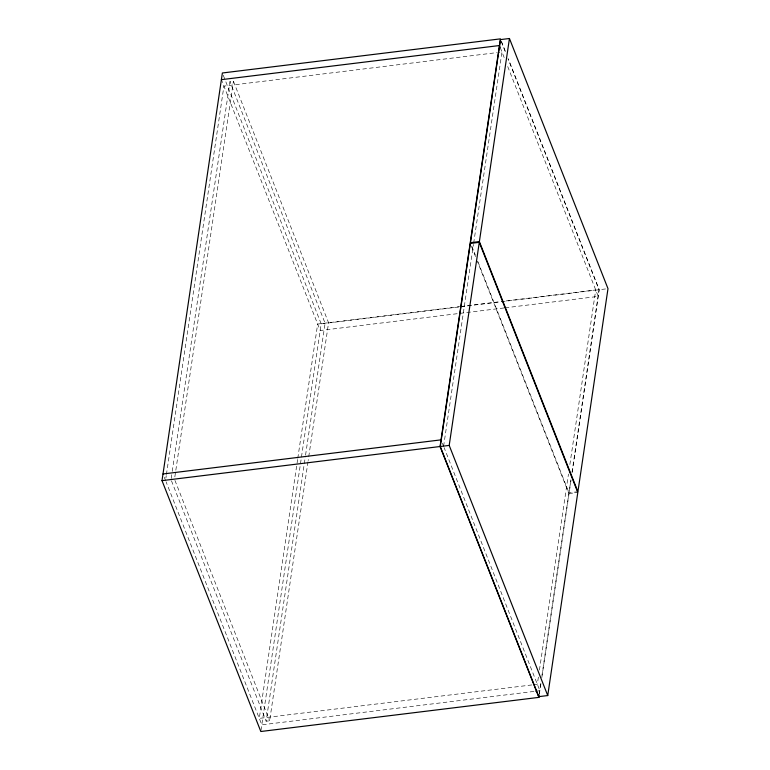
<?xml version="1.0" encoding="UTF-8"?>
<svg xmlns="http://www.w3.org/2000/svg" width="770" height="770" viewBox="0 0 770 770"><rect width="100%" height="100%" fill="white"/><g stroke="black" fill="none" stroke-linecap="round" stroke-linejoin="round"><path stroke-width="0.58" stroke-dasharray="3.85 2.89" d="M165.897 478.045L166.243 475.668M166.416 474.484L223.926 86.105L497.208 52.572M171.19 478.497L172.066 472.559M172.249 471.375L229.951 81.668L233.426 81.245L328.569 322.784L308.164 460.604M174.838 476.89L233.426 81.245M297.615 459.459L259.278 718.381L532.561 684.848M297.788 458.275L317.663 324.064L459.671 306.643M260.992 730.384L321.186 323.843L225.446 80.792M307.99 461.798L269.635 720.807L266.16 721.23L305.392 456.283M305.565 455.099L325.094 323.217L229.951 81.668M443.597 446.302L473.492 244.398M473.666 243.205L501.982 51.985L498.402 52.427M538.384 677.128L537.335 684.26L533.754 684.694M539.443 670.006L568.462 474.041M569.867 464.541L595.72 289.944L501.443 301.513M539.154 694.28L540.906 682.403M541.965 675.271L568.866 493.57L477.371 261.29M577.914 491.732L568.982 492.829L570.916 479.758M571.966 472.636L599.05 289.741L507.998 58.578M539.375 694.049L540.925 683.587M541.81 677.648L571.003 480.49M572.235 472.174L599.243 289.722L508.335 58.934M460.864 306.498L500.25 301.667M321.186 323.843L459.623 306.864M460.816 306.71L500.202 301.878M501.385 301.734L606.875 288.779M503.984 307.962L320.204 330.522L221.385 79.657M505.178 307.817L598.261 296.402L507.353 65.604M568.866 493.57L576.692 492.608M533.908 691.441L261.819 724.83L166.07 481.779M535.102 691.296L539.876 690.709L444.126 447.659M501.309 41.099L506.14 53.361M501.395 41.83L505.794 52.995M500.288 47.692L504.716 58.915M471.769 246.034L475.283 254.966M477.92 261.665L568.982 492.829M471.654 246.775L475.61 256.824M442.375 443.193L443.693 446.542M223.252 75.219L225.013 79.676M174.934 480.384L269.635 720.807M171.46 480.807L266.16 721.23M164.318 477.313L165.637 480.663"/><path stroke-width="1.16" d="M162.008 480.644L222.376 72.986L500.433 38.866L440.065 446.523L538.885 697.379L260.828 731.5L162.008 480.644L440.065 446.523M440.267 446.504L470.335 243.426L479.277 242.329L577.808 492.473L547.74 695.551L538.798 696.648L440.267 446.504L449.199 445.416L479.277 242.329M479.383 241.588L509.451 38.5L500.519 39.597L470.441 242.685L479.383 241.588L577.914 491.732L607.992 288.644L509.451 38.5M538.885 697.379L539.212 695.156M221.385 79.657L499.441 45.536L500.317 47.769M162.999 473.974L441.056 439.853M449.199 445.416L547.74 695.551"/></g></svg>
